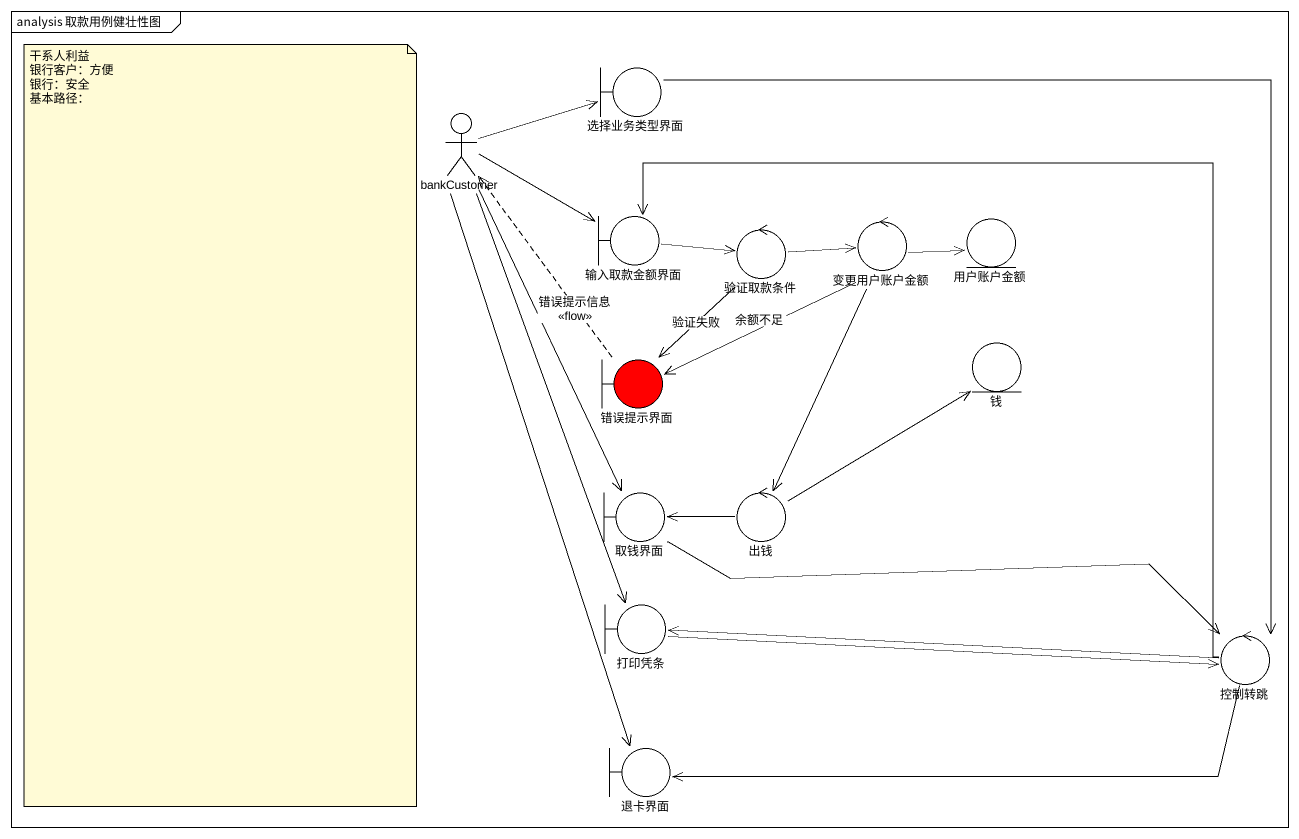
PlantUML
@startuml
mainframe analysis 取款用例健壮性图
actor bankCustomer
boundary 选择业务类型界面
boundary 输入取款金额界面
control 验证取款条件
control 变更用户账户金额
entity 用户账户金额
boundary 错误提示界面 #FF0000
entity 钱
boundary 取钱界面
control 出钱
boundary 打印凭条
control 控制转跳
boundary 退卡界面
bankCustomer -right-> 选择业务类型界面
bankCustomer -right-> 输入取款金额界面
bankCustomer --> 取钱界面
bankCustomer --> 打印凭条
bankCustomer --> 退卡界面
选择业务类型界面 --> 控制转跳
输入取款金额界面 -right-> 验证取款条件
验证取款条件 -right-> 变更用户账户金额
验证取款条件 --> 错误提示界面 : 验证失败
变更用户账户金额 -right-> 用户账户金额
变更用户账户金额 -left-> 错误提示界面 : 余额不足
变更用户账户金额 --> 出钱
错误提示界面 .up.> bankCustomer : 错误提示信息\n<<flow>>
取钱界面 -right-> 控制转跳
出钱 -up-> 钱
出钱 -left-> 取钱界面
打印凭条 -right-> 控制转跳
控制转跳 -up-> 输入取款金额界面
控制转跳 -left-> 打印凭条
控制转跳 -left-> 退卡界面
note as N1
  干系人利益
  银行客户：方便
  银行：安全
  基本路径：
end note
@enduml
